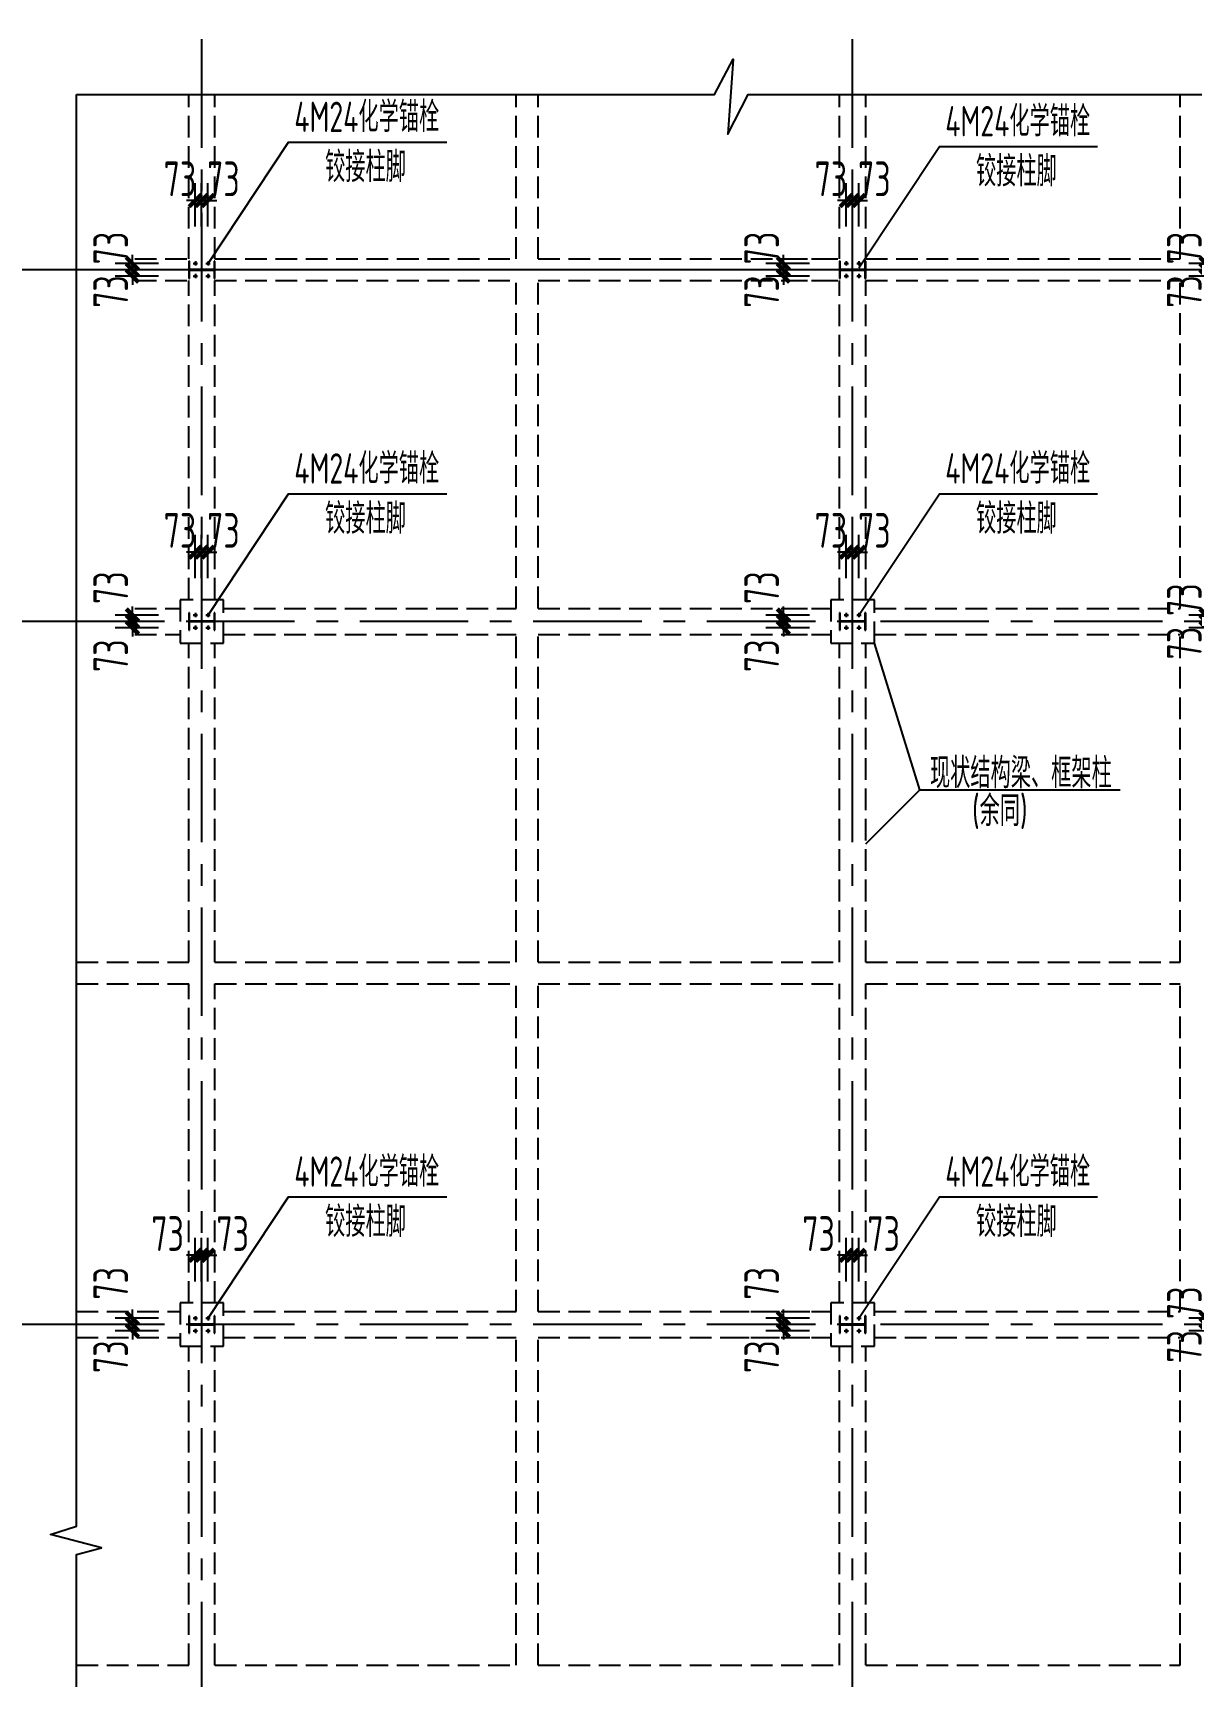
# Model space of a CAD drawing. Extents: x -321761 to 1215725, y 241863 to 438812.
# Drawn here: x 810790 to 824135, y 270970 to 289900 of the extents above; entities that cross this region are included whole.
import ezdxf

# ---------------------------------------------------------------- set-up
doc = ezdxf.new("R2010")
doc.units = 0
doc.header["$LTSCALE"] = 1000
for name, pattern in [('3', [19, 15, -1.5, 1, -1.5]), ('CENTER', [2, 1.25, -0.25, 0.25, -0.25]), ('DASH', [0.35, 0.25, -0.1])]:
    doc.linetypes.add(name, pattern=pattern)
doc.layers.get('0').update_dxf_attribs({"linetype": 'CONTINUOUS'})
doc.layers.get('Defpoints').update_dxf_attribs({"linetype": 'CONTINUOUS'})
for name, color, linetype in [('10', 7, 'CONTINUOUS'), ('AXIS', 253, 'CENTER'), ('DIM', 3, 'CONTINUOUS'), ('S_BEAMDASH', 134, '3'), ('一般文字', 6, 'CONTINUOUS'), ('图层3', 6, 'CENTER')]:
    doc.layers.add(name, color=color, linetype=linetype)
doc.styles.add('TESSDREN', font='tssdeng.shx', dxfattribs={"width": 0.7, "height": 300, "bigfont": 'tssdchn.shx'})
doc.styles.add('TSSD_Dimension', font='Tssdeng.shx', dxfattribs={"width": 0.7, "bigfont": 'hztxt.shx'})
doc.dimstyles.new('TSSD_100_100$0', dxfattribs={"dimtxt": 300, "dimasz": 100, "dimexe": 100, "dimexo": 300, "dimgap": 100, "dimtad": 1, "dimdec": 0, "dimzin": 0, "dimdsep": 46, "dimtxsty": 'TSSD_Dimension', "dimblk": 'ARCHTICK', "dimcen": 0, "dimdle": 100, "dimclrd": 3, "dimclre": 3, "dimclrt": 7, "dimazin": 0, "dimtfac": 1, "dimtdec": 0, "dimtix": 1, "dimtmove": 2, "dimatfit": 3, "dimldrblk": 'ARCHTICK', "dimfxl": 1, "dimtolj": 1, "dimtzin": 0, "dimarcsym": 0})

# ---------------------------------------------------------------- blocks, each defined once
blk = doc.blocks.new('rt34v')
blk.add_hatch(color=4).paths.add_polyline_path([(0, -100), (0, 100), (-8, 100), (-8, 3), (-292, 3), (-292, 100), (-300, 100), (-300, -100), (-292, -100), (-292, -3), (-8, -3), (-8, -100)])
at = {"layer": '图层3', "color": 3}
blk.add_lwpolyline([(0, -100), (0, 100), (-8, 100), (-8, 3), (-292, 3), (-292, 100), (-300, 100), (-300, -100), (-292, -100), (-292, -3), (-8, -3), (-8, -100), (0, -100), (0, 100)], dxfattribs=at)
blk = doc.blocks.new('_ArchTick')
at = {"color": 0, "linetype": 'ByBlock', "const_width": 0.5}
blk.add_lwpolyline([(-0.71, -0.71), (0.71, 0.71)], dxfattribs=at)
blk = doc.blocks.new('*D678')
at = {"layer": 'Defpoints', "color": 0}
for p in [(812735, 287968), (812735, 287268), (812808, 287268)]:
    blk.add_point(p, dxfattribs=at)
at = {"layer": 'DIM', "color": 3, "lineweight": -2}
for p, q in [((812735, 287668), (812735, 288168)), ((812808, 287668), (812808, 288168)), ((812735, 287968), (812635, 287968)), ((812808, 287968), (812735, 287968)), ((812808, 287968), (812908, 287968))]:
    blk.add_line(p, q, dxfattribs=at)
at = {"layer": 'DIM', "color": 3, "lineweight": -2, "xscale": 100, "yscale": 100, "zscale": 100}
blk.add_blockref('_ArchTick', (812735, 287968), dxfattribs=at)
at = {"layer": 'DIM', "color": 3, "lineweight": -2, "xscale": 100, "yscale": 100, "zscale": 100, "rotation": 180}
blk.add_blockref('_ArchTick', (812808, 287968), dxfattribs=at)
at = {"layer": 'DIM', "color": 7, "insert": (812986, 288218), "char_height": 400, "attachment_point": 5, "style": 'TSSD_Dimension'}
blk.add_mtext('\\A1;73', dxfattribs=at)
blk = doc.blocks.new('*D679')
at = {"layer": 'Defpoints', "color": 0}
for p in [(812662, 287968), (812662, 287268), (812735, 287268)]:
    blk.add_point(p, dxfattribs=at)
at = {"layer": 'DIM', "color": 3, "lineweight": -2}
for p, q in [((812662, 287668), (812662, 288168)), ((812735, 287668), (812735, 288168)), ((812662, 287968), (812562, 287968)), ((812735, 287968), (812662, 287968)), ((812735, 287968), (812835, 287968))]:
    blk.add_line(p, q, dxfattribs=at)
at = {"layer": 'DIM', "color": 3, "lineweight": -2, "xscale": 100, "yscale": 100, "zscale": 100}
blk.add_blockref('_ArchTick', (812662, 287968), dxfattribs=at)
at = {"layer": 'DIM', "color": 3, "lineweight": -2, "xscale": 100, "yscale": 100, "zscale": 100, "rotation": 180}
blk.add_blockref('_ArchTick', (812735, 287968), dxfattribs=at)
at = {"layer": 'DIM', "color": 7, "insert": (812485, 288218), "char_height": 400, "attachment_point": 5, "style": 'TSSD_Dimension'}
blk.add_mtext('\\A1;73', dxfattribs=at)
blk = doc.blocks.new('*D680')
at = {"layer": 'Defpoints', "color": 0}
for p in [(811937, 287170), (812637, 287243), (812637, 287170)]:
    blk.add_point(p, dxfattribs=at)
at = {"layer": 'DIM', "color": 3, "lineweight": -2}
for p, q in [((812237, 287243), (811737, 287243)), ((812237, 287170), (811737, 287170)), ((811937, 287243), (811937, 287343)), ((811937, 287243), (811937, 287170)), ((811937, 287170), (811937, 287070))]:
    blk.add_line(p, q, dxfattribs=at)
at = {"layer": 'DIM', "color": 3, "lineweight": -2, "xscale": 100, "yscale": 100, "zscale": 100}
for p, rotation in [((811937, 287243), 270), ((811937, 287170), 90)]:
    blk.add_blockref('_ArchTick', p, dxfattribs=dict(at, rotation=rotation))
at = {"layer": 'DIM', "color": 7, "insert": (811687, 287421), "char_height": 400, "attachment_point": 5, "rotation": 90, "style": 'TSSD_Dimension'}
blk.add_mtext('\\A1;73', dxfattribs=at)
blk = doc.blocks.new('*D681')
at = {"layer": 'Defpoints', "color": 0}
for p in [(812637, 287170), (811937, 287097), (812637, 287097)]:
    blk.add_point(p, dxfattribs=at)
at = {"layer": 'DIM', "color": 3, "lineweight": -2}
for p, q in [((812237, 287170), (811737, 287170)), ((811937, 287170), (811937, 287270)), ((811937, 287170), (811937, 287097)), ((812237, 287097), (811737, 287097)), ((811937, 287097), (811937, 286997))]:
    blk.add_line(p, q, dxfattribs=at)
at = {"layer": 'DIM', "color": 3, "lineweight": -2, "xscale": 100, "yscale": 100, "zscale": 100}
for p, rotation in [((811937, 287170), 270), ((811937, 287097), 90)]:
    blk.add_blockref('_ArchTick', p, dxfattribs=dict(at, rotation=rotation))
at = {"layer": 'DIM', "color": 7, "insert": (811687, 286920), "char_height": 400, "attachment_point": 5, "rotation": 90, "style": 'TSSD_Dimension'}
blk.add_mtext('\\A1;73', dxfattribs=at)
blk = doc.blocks.new('*D684')
at = {"layer": 'Defpoints', "color": 0}
for p in [(824307, 287170), (825007, 287243), (825007, 287170)]:
    blk.add_point(p, dxfattribs=at)
at = {"layer": 'DIM', "color": 3, "lineweight": -2}
for p, q in [((824607, 287243), (824107, 287243)), ((824607, 287170), (824107, 287170)), ((824307, 287243), (824307, 287343)), ((824307, 287243), (824307, 287170)), ((824307, 287170), (824307, 287070))]:
    blk.add_line(p, q, dxfattribs=at)
at = {"layer": 'DIM', "color": 3, "lineweight": -2, "xscale": 100, "yscale": 100, "zscale": 100}
for p, rotation in [((824307, 287243), 270), ((824307, 287170), 90)]:
    blk.add_blockref('_ArchTick', p, dxfattribs=dict(at, rotation=rotation))
at = {"layer": 'DIM', "color": 7, "insert": (824057, 287421), "char_height": 400, "attachment_point": 5, "rotation": 90, "style": 'TSSD_Dimension'}
blk.add_mtext('\\A1;73', dxfattribs=at)
blk = doc.blocks.new('*D685')
at = {"layer": 'Defpoints', "color": 0}
for p in [(825007, 287170), (824307, 287097), (825007, 287097)]:
    blk.add_point(p, dxfattribs=at)
at = {"layer": 'DIM', "color": 3, "lineweight": -2}
for p, q in [((824607, 287170), (824107, 287170)), ((824307, 287170), (824307, 287270)), ((824307, 287170), (824307, 287097)), ((824607, 287097), (824107, 287097)), ((824307, 287097), (824307, 286997))]:
    blk.add_line(p, q, dxfattribs=at)
at = {"layer": 'DIM', "color": 3, "lineweight": -2, "xscale": 100, "yscale": 100, "zscale": 100}
for p, rotation in [((824307, 287170), 270), ((824307, 287097), 90)]:
    blk.add_blockref('_ArchTick', p, dxfattribs=dict(at, rotation=rotation))
at = {"layer": 'DIM', "color": 7, "insert": (824057, 286920), "char_height": 400, "attachment_point": 5, "rotation": 90, "style": 'TSSD_Dimension'}
blk.add_mtext('\\A1;73', dxfattribs=at)
blk = doc.blocks.new('*D693')
at = {"layer": 'Defpoints', "color": 0}
for p in [(812735, 283918), (812735, 283218), (812808, 283218)]:
    blk.add_point(p, dxfattribs=at)
at = {"layer": 'DIM', "color": 3, "lineweight": -2}
for p, q in [((812735, 283618), (812735, 284118)), ((812808, 283618), (812808, 284118)), ((812735, 283918), (812635, 283918)), ((812808, 283918), (812735, 283918)), ((812808, 283918), (812908, 283918))]:
    blk.add_line(p, q, dxfattribs=at)
at = {"layer": 'DIM', "color": 3, "lineweight": -2, "xscale": 100, "yscale": 100, "zscale": 100}
blk.add_blockref('_ArchTick', (812735, 283918), dxfattribs=at)
at = {"layer": 'DIM', "color": 3, "lineweight": -2, "xscale": 100, "yscale": 100, "zscale": 100, "rotation": 180}
blk.add_blockref('_ArchTick', (812808, 283918), dxfattribs=at)
at = {"layer": 'DIM', "color": 7, "insert": (812986, 284168), "char_height": 400, "attachment_point": 5, "style": 'TSSD_Dimension'}
blk.add_mtext('\\A1;73', dxfattribs=at)
blk = doc.blocks.new('*D686')
at = {"layer": 'Defpoints', "color": 0}
for p in [(812662, 283918), (812662, 283218), (812735, 283218)]:
    blk.add_point(p, dxfattribs=at)
at = {"layer": 'DIM', "color": 3, "lineweight": -2}
for p, q in [((812662, 283618), (812662, 284118)), ((812735, 283618), (812735, 284118)), ((812662, 283918), (812562, 283918)), ((812735, 283918), (812662, 283918)), ((812735, 283918), (812835, 283918))]:
    blk.add_line(p, q, dxfattribs=at)
at = {"layer": 'DIM', "color": 3, "lineweight": -2, "xscale": 100, "yscale": 100, "zscale": 100}
blk.add_blockref('_ArchTick', (812662, 283918), dxfattribs=at)
at = {"layer": 'DIM', "color": 3, "lineweight": -2, "xscale": 100, "yscale": 100, "zscale": 100, "rotation": 180}
blk.add_blockref('_ArchTick', (812735, 283918), dxfattribs=at)
at = {"layer": 'DIM', "color": 7, "insert": (812485, 284168), "char_height": 400, "attachment_point": 5, "style": 'TSSD_Dimension'}
blk.add_mtext('\\A1;73', dxfattribs=at)
blk = doc.blocks.new('*D687')
at = {"layer": 'Defpoints', "color": 0}
for p in [(812637, 283193), (811937, 283120), (812637, 283120)]:
    blk.add_point(p, dxfattribs=at)
at = {"layer": 'DIM', "color": 3, "lineweight": -2}
for p, q in [((812237, 283193), (811737, 283193)), ((811937, 283193), (811937, 283293)), ((811937, 283193), (811937, 283120)), ((812237, 283120), (811737, 283120)), ((811937, 283120), (811937, 283020))]:
    blk.add_line(p, q, dxfattribs=at)
at = {"layer": 'DIM', "color": 3, "lineweight": -2, "xscale": 100, "yscale": 100, "zscale": 100}
for p, rotation in [((811937, 283193), 270), ((811937, 283120), 90)]:
    blk.add_blockref('_ArchTick', p, dxfattribs=dict(at, rotation=rotation))
at = {"layer": 'DIM', "color": 7, "insert": (811687, 283509), "char_height": 400, "attachment_point": 5, "rotation": 90, "style": 'TSSD_Dimension'}
blk.add_mtext('\\A1;73', dxfattribs=at)
blk = doc.blocks.new('*D688')
at = {"layer": 'Defpoints', "color": 0}
for p in [(811937, 283047), (812637, 283120), (812637, 283047)]:
    blk.add_point(p, dxfattribs=at)
at = {"layer": 'DIM', "color": 3, "lineweight": -2}
for p, q in [((811937, 283120), (811937, 283220)), ((812237, 283120), (811737, 283120)), ((812237, 283047), (811737, 283047)), ((811937, 283120), (811937, 283047)), ((811937, 283047), (811937, 282947))]:
    blk.add_line(p, q, dxfattribs=at)
at = {"layer": 'DIM', "color": 3, "lineweight": -2, "xscale": 100, "yscale": 100, "zscale": 100}
for p, rotation in [((811937, 283120), 270), ((811937, 283047), 90)]:
    blk.add_blockref('_ArchTick', p, dxfattribs=dict(at, rotation=rotation))
at = {"layer": 'DIM', "color": 7, "insert": (811687, 282725), "char_height": 400, "attachment_point": 5, "rotation": 90, "style": 'TSSD_Dimension'}
blk.add_mtext('\\A1;73', dxfattribs=at)
blk = doc.blocks.new('*D691')
at = {"layer": 'Defpoints', "color": 0}
for p in [(825007, 283193), (824307, 283120), (825007, 283120)]:
    blk.add_point(p, dxfattribs=at)
at = {"layer": 'DIM', "color": 3, "lineweight": -2}
for p, q in [((824607, 283193), (824107, 283193)), ((824307, 283193), (824307, 283293)), ((824307, 283193), (824307, 283120)), ((824607, 283120), (824107, 283120)), ((824307, 283120), (824307, 283020))]:
    blk.add_line(p, q, dxfattribs=at)
at = {"layer": 'DIM', "color": 3, "lineweight": -2, "xscale": 100, "yscale": 100, "zscale": 100}
for p, rotation in [((824307, 283193), 270), ((824307, 283120), 90)]:
    blk.add_blockref('_ArchTick', p, dxfattribs=dict(at, rotation=rotation))
at = {"layer": 'DIM', "color": 7, "insert": (824057, 283371), "char_height": 400, "attachment_point": 5, "rotation": 90, "style": 'TSSD_Dimension'}
blk.add_mtext('\\A1;73', dxfattribs=at)
blk = doc.blocks.new('*D692')
at = {"layer": 'Defpoints', "color": 0}
for p in [(824307, 283047), (825007, 283120), (825007, 283047)]:
    blk.add_point(p, dxfattribs=at)
at = {"layer": 'DIM', "color": 3, "lineweight": -2}
for p, q in [((824307, 283120), (824307, 283220)), ((824607, 283120), (824107, 283120)), ((824607, 283047), (824107, 283047)), ((824307, 283120), (824307, 283047)), ((824307, 283047), (824307, 282947))]:
    blk.add_line(p, q, dxfattribs=at)
at = {"layer": 'DIM', "color": 3, "lineweight": -2, "xscale": 100, "yscale": 100, "zscale": 100}
for p, rotation in [((824307, 283120), 270), ((824307, 283047), 90)]:
    blk.add_blockref('_ArchTick', p, dxfattribs=dict(at, rotation=rotation))
at = {"layer": 'DIM', "color": 7, "insert": (824057, 282870), "char_height": 400, "attachment_point": 5, "rotation": 90, "style": 'TSSD_Dimension'}
blk.add_mtext('\\A1;73', dxfattribs=at)
blk = doc.blocks.new('*D694')
at = {"layer": 'Defpoints', "color": 0}
for p in [(812735, 275818), (812735, 275118), (812808, 275118)]:
    blk.add_point(p, dxfattribs=at)
at = {"layer": 'DIM', "color": 3, "lineweight": -2}
for p, q in [((812735, 275518), (812735, 276018)), ((812808, 275518), (812808, 276018)), ((812735, 275818), (812635, 275818)), ((812808, 275818), (812735, 275818)), ((812808, 275818), (812908, 275818))]:
    blk.add_line(p, q, dxfattribs=at)
at = {"layer": 'DIM', "color": 3, "lineweight": -2, "xscale": 100, "yscale": 100, "zscale": 100}
blk.add_blockref('_ArchTick', (812735, 275818), dxfattribs=at)
at = {"layer": 'DIM', "color": 3, "lineweight": -2, "xscale": 100, "yscale": 100, "zscale": 100, "rotation": 180}
blk.add_blockref('_ArchTick', (812808, 275818), dxfattribs=at)
at = {"layer": 'DIM', "color": 7, "insert": (813093, 276068), "char_height": 400, "attachment_point": 5, "style": 'TSSD_Dimension'}
blk.add_mtext('\\A1;73', dxfattribs=at)
blk = doc.blocks.new('*D695')
at = {"layer": 'Defpoints', "color": 0}
for p in [(812662, 275818), (812662, 275118), (812735, 275118)]:
    blk.add_point(p, dxfattribs=at)
at = {"layer": 'DIM', "color": 3, "lineweight": -2}
for p, q in [((812662, 275518), (812662, 276018)), ((812735, 275518), (812735, 276018)), ((812662, 275818), (812562, 275818)), ((812735, 275818), (812662, 275818)), ((812735, 275818), (812835, 275818))]:
    blk.add_line(p, q, dxfattribs=at)
at = {"layer": 'DIM', "color": 3, "lineweight": -2, "xscale": 100, "yscale": 100, "zscale": 100}
blk.add_blockref('_ArchTick', (812662, 275818), dxfattribs=at)
at = {"layer": 'DIM', "color": 3, "lineweight": -2, "xscale": 100, "yscale": 100, "zscale": 100, "rotation": 180}
blk.add_blockref('_ArchTick', (812735, 275818), dxfattribs=at)
at = {"layer": 'DIM', "color": 7, "insert": (812343, 276068), "char_height": 400, "attachment_point": 5, "style": 'TSSD_Dimension'}
blk.add_mtext('\\A1;73', dxfattribs=at)
blk = doc.blocks.new('*D696')
at = {"layer": 'Defpoints', "color": 0}
for p in [(812637, 275093), (811937, 275020), (812637, 275020)]:
    blk.add_point(p, dxfattribs=at)
at = {"layer": 'DIM', "color": 3, "lineweight": -2}
for p, q in [((812237, 275093), (811737, 275093)), ((811937, 275093), (811937, 275193)), ((811937, 275093), (811937, 275020)), ((812237, 275020), (811737, 275020)), ((811937, 275020), (811937, 274920))]:
    blk.add_line(p, q, dxfattribs=at)
at = {"layer": 'DIM', "color": 3, "lineweight": -2, "xscale": 100, "yscale": 100, "zscale": 100}
for p, rotation in [((811937, 275093), 270), ((811937, 275020), 90)]:
    blk.add_blockref('_ArchTick', p, dxfattribs=dict(at, rotation=rotation))
at = {"layer": 'DIM', "color": 7, "insert": (811687, 275495), "char_height": 400, "attachment_point": 5, "rotation": 90, "style": 'TSSD_Dimension'}
blk.add_mtext('\\A1;73', dxfattribs=at)
blk = doc.blocks.new('*D697')
at = {"layer": 'Defpoints', "color": 0}
for p in [(811937, 274947), (812637, 275020), (812637, 274947)]:
    blk.add_point(p, dxfattribs=at)
at = {"layer": 'DIM', "color": 3, "lineweight": -2}
for p, q in [((811937, 275020), (811937, 275120)), ((812237, 275020), (811737, 275020)), ((812237, 274947), (811737, 274947)), ((811937, 275020), (811937, 274947)), ((811937, 274947), (811937, 274847))]:
    blk.add_line(p, q, dxfattribs=at)
at = {"layer": 'DIM', "color": 3, "lineweight": -2, "xscale": 100, "yscale": 100, "zscale": 100}
for p, rotation in [((811937, 275020), 270), ((811937, 274947), 90)]:
    blk.add_blockref('_ArchTick', p, dxfattribs=dict(at, rotation=rotation))
at = {"layer": 'DIM', "color": 7, "insert": (811687, 274650), "char_height": 400, "attachment_point": 5, "rotation": 90, "style": 'TSSD_Dimension'}
blk.add_mtext('\\A1;73', dxfattribs=at)
blk = doc.blocks.new('*D700')
at = {"layer": 'Defpoints', "color": 0}
for p in [(825007, 275093), (824307, 275020), (825007, 275020)]:
    blk.add_point(p, dxfattribs=at)
at = {"layer": 'DIM', "color": 3, "lineweight": -2}
for p, q in [((824607, 275093), (824107, 275093)), ((824307, 275093), (824307, 275193)), ((824307, 275093), (824307, 275020)), ((824607, 275020), (824107, 275020)), ((824307, 275020), (824307, 274920))]:
    blk.add_line(p, q, dxfattribs=at)
at = {"layer": 'DIM', "color": 3, "lineweight": -2, "xscale": 100, "yscale": 100, "zscale": 100}
for p, rotation in [((824307, 275093), 270), ((824307, 275020), 90)]:
    blk.add_blockref('_ArchTick', p, dxfattribs=dict(at, rotation=rotation))
at = {"layer": 'DIM', "color": 7, "insert": (824057, 275271), "char_height": 400, "attachment_point": 5, "rotation": 90, "style": 'TSSD_Dimension'}
blk.add_mtext('\\A1;73', dxfattribs=at)
blk = doc.blocks.new('*D701')
at = {"layer": 'Defpoints', "color": 0}
for p in [(824307, 274947), (825007, 275020), (825007, 274947)]:
    blk.add_point(p, dxfattribs=at)
at = {"layer": 'DIM', "color": 3, "lineweight": -2}
for p, q in [((824307, 275020), (824307, 275120)), ((824607, 275020), (824107, 275020)), ((824607, 274947), (824107, 274947)), ((824307, 275020), (824307, 274947)), ((824307, 274947), (824307, 274847))]:
    blk.add_line(p, q, dxfattribs=at)
at = {"layer": 'DIM', "color": 3, "lineweight": -2, "xscale": 100, "yscale": 100, "zscale": 100}
for p, rotation in [((824307, 275020), 270), ((824307, 274947), 90)]:
    blk.add_blockref('_ArchTick', p, dxfattribs=dict(at, rotation=rotation))
at = {"layer": 'DIM', "color": 7, "insert": (824057, 274770), "char_height": 400, "attachment_point": 5, "rotation": 90, "style": 'TSSD_Dimension'}
blk.add_mtext('\\A1;73', dxfattribs=at)
blk = doc.blocks.new('*D853')
at = {"layer": 'Defpoints', "color": 0}
for p in [(820235, 287968), (820235, 287268), (820308, 287268)]:
    blk.add_point(p, dxfattribs=at)
at = {"layer": 'DIM', "color": 3, "lineweight": -2}
for p, q in [((820235, 287668), (820235, 288168)), ((820308, 287668), (820308, 288168)), ((820235, 287968), (820135, 287968)), ((820308, 287968), (820235, 287968)), ((820308, 287968), (820408, 287968))]:
    blk.add_line(p, q, dxfattribs=at)
at = {"layer": 'DIM', "color": 3, "lineweight": -2, "xscale": 100, "yscale": 100, "zscale": 100}
blk.add_blockref('_ArchTick', (820235, 287968), dxfattribs=at)
at = {"layer": 'DIM', "color": 3, "lineweight": -2, "xscale": 100, "yscale": 100, "zscale": 100, "rotation": 180}
blk.add_blockref('_ArchTick', (820308, 287968), dxfattribs=at)
at = {"layer": 'DIM', "color": 7, "insert": (820486, 288218), "char_height": 400, "attachment_point": 5, "style": 'TSSD_Dimension'}
blk.add_mtext('\\A1;73', dxfattribs=at)
blk = doc.blocks.new('*D854')
at = {"layer": 'Defpoints', "color": 0}
for p in [(820162, 287968), (820162, 287268), (820235, 287268)]:
    blk.add_point(p, dxfattribs=at)
at = {"layer": 'DIM', "color": 3, "lineweight": -2}
for p, q in [((820162, 287668), (820162, 288168)), ((820235, 287668), (820235, 288168)), ((820162, 287968), (820062, 287968)), ((820235, 287968), (820162, 287968)), ((820235, 287968), (820335, 287968))]:
    blk.add_line(p, q, dxfattribs=at)
at = {"layer": 'DIM', "color": 3, "lineweight": -2, "xscale": 100, "yscale": 100, "zscale": 100}
blk.add_blockref('_ArchTick', (820162, 287968), dxfattribs=at)
at = {"layer": 'DIM', "color": 3, "lineweight": -2, "xscale": 100, "yscale": 100, "zscale": 100, "rotation": 180}
blk.add_blockref('_ArchTick', (820235, 287968), dxfattribs=at)
at = {"layer": 'DIM', "color": 7, "insert": (819985, 288218), "char_height": 400, "attachment_point": 5, "style": 'TSSD_Dimension'}
blk.add_mtext('\\A1;73', dxfattribs=at)
blk = doc.blocks.new('*D855')
at = {"layer": 'Defpoints', "color": 0}
for p in [(819437, 287170), (820137, 287243), (820137, 287170)]:
    blk.add_point(p, dxfattribs=at)
at = {"layer": 'DIM', "color": 3, "lineweight": -2}
for p, q in [((819737, 287243), (819237, 287243)), ((819737, 287170), (819237, 287170)), ((819437, 287243), (819437, 287343)), ((819437, 287243), (819437, 287170)), ((819437, 287170), (819437, 287070))]:
    blk.add_line(p, q, dxfattribs=at)
at = {"layer": 'DIM', "color": 3, "lineweight": -2, "xscale": 100, "yscale": 100, "zscale": 100}
for p, rotation in [((819437, 287243), 270), ((819437, 287170), 90)]:
    blk.add_blockref('_ArchTick', p, dxfattribs=dict(at, rotation=rotation))
at = {"layer": 'DIM', "color": 7, "insert": (819187, 287421), "char_height": 400, "attachment_point": 5, "rotation": 90, "style": 'TSSD_Dimension'}
blk.add_mtext('\\A1;73', dxfattribs=at)
blk = doc.blocks.new('*D856')
at = {"layer": 'Defpoints', "color": 0}
for p in [(820137, 287170), (819437, 287097), (820137, 287097)]:
    blk.add_point(p, dxfattribs=at)
at = {"layer": 'DIM', "color": 3, "lineweight": -2}
for p, q in [((819737, 287170), (819237, 287170)), ((819437, 287170), (819437, 287270)), ((819437, 287170), (819437, 287097)), ((819737, 287097), (819237, 287097)), ((819437, 287097), (819437, 286997))]:
    blk.add_line(p, q, dxfattribs=at)
at = {"layer": 'DIM', "color": 3, "lineweight": -2, "xscale": 100, "yscale": 100, "zscale": 100}
for p, rotation in [((819437, 287170), 270), ((819437, 287097), 90)]:
    blk.add_blockref('_ArchTick', p, dxfattribs=dict(at, rotation=rotation))
at = {"layer": 'DIM', "color": 7, "insert": (819187, 286920), "char_height": 400, "attachment_point": 5, "rotation": 90, "style": 'TSSD_Dimension'}
blk.add_mtext('\\A1;73', dxfattribs=at)
blk = doc.blocks.new('*D841')
at = {"layer": 'Defpoints', "color": 0}
for p in [(820235, 283918), (820235, 283218), (820308, 283218)]:
    blk.add_point(p, dxfattribs=at)
at = {"layer": 'DIM', "color": 3, "lineweight": -2}
for p, q in [((820235, 283618), (820235, 284118)), ((820308, 283618), (820308, 284118)), ((820235, 283918), (820135, 283918)), ((820308, 283918), (820235, 283918)), ((820308, 283918), (820408, 283918))]:
    blk.add_line(p, q, dxfattribs=at)
at = {"layer": 'DIM', "color": 3, "lineweight": -2, "xscale": 100, "yscale": 100, "zscale": 100}
blk.add_blockref('_ArchTick', (820235, 283918), dxfattribs=at)
at = {"layer": 'DIM', "color": 3, "lineweight": -2, "xscale": 100, "yscale": 100, "zscale": 100, "rotation": 180}
blk.add_blockref('_ArchTick', (820308, 283918), dxfattribs=at)
at = {"layer": 'DIM', "color": 7, "insert": (820486, 284168), "char_height": 400, "attachment_point": 5, "style": 'TSSD_Dimension'}
blk.add_mtext('\\A1;73', dxfattribs=at)
blk = doc.blocks.new('*D842')
at = {"layer": 'Defpoints', "color": 0}
for p in [(820162, 283918), (820162, 283218), (820235, 283218)]:
    blk.add_point(p, dxfattribs=at)
at = {"layer": 'DIM', "color": 3, "lineweight": -2}
for p, q in [((820162, 283618), (820162, 284118)), ((820235, 283618), (820235, 284118)), ((820162, 283918), (820062, 283918)), ((820235, 283918), (820162, 283918)), ((820235, 283918), (820335, 283918))]:
    blk.add_line(p, q, dxfattribs=at)
at = {"layer": 'DIM', "color": 3, "lineweight": -2, "xscale": 100, "yscale": 100, "zscale": 100}
blk.add_blockref('_ArchTick', (820162, 283918), dxfattribs=at)
at = {"layer": 'DIM', "color": 3, "lineweight": -2, "xscale": 100, "yscale": 100, "zscale": 100, "rotation": 180}
blk.add_blockref('_ArchTick', (820235, 283918), dxfattribs=at)
at = {"layer": 'DIM', "color": 7, "insert": (819985, 284168), "char_height": 400, "attachment_point": 5, "style": 'TSSD_Dimension'}
blk.add_mtext('\\A1;73', dxfattribs=at)
blk = doc.blocks.new('*D843')
at = {"layer": 'Defpoints', "color": 0}
for p in [(820137, 283193), (819437, 283120), (820137, 283120)]:
    blk.add_point(p, dxfattribs=at)
at = {"layer": 'DIM', "color": 3, "lineweight": -2}
for p, q in [((819737, 283193), (819237, 283193)), ((819437, 283193), (819437, 283293)), ((819437, 283193), (819437, 283120)), ((819737, 283120), (819237, 283120)), ((819437, 283120), (819437, 283020))]:
    blk.add_line(p, q, dxfattribs=at)
at = {"layer": 'DIM', "color": 3, "lineweight": -2, "xscale": 100, "yscale": 100, "zscale": 100}
for p, rotation in [((819437, 283193), 270), ((819437, 283120), 90)]:
    blk.add_blockref('_ArchTick', p, dxfattribs=dict(at, rotation=rotation))
at = {"layer": 'DIM', "color": 7, "insert": (819187, 283509), "char_height": 400, "attachment_point": 5, "rotation": 90, "style": 'TSSD_Dimension'}
blk.add_mtext('\\A1;73', dxfattribs=at)
blk = doc.blocks.new('*D844')
at = {"layer": 'Defpoints', "color": 0}
for p in [(819437, 283047), (820137, 283120), (820137, 283047)]:
    blk.add_point(p, dxfattribs=at)
at = {"layer": 'DIM', "color": 3, "lineweight": -2}
for p, q in [((819437, 283120), (819437, 283220)), ((819737, 283120), (819237, 283120)), ((819737, 283047), (819237, 283047)), ((819437, 283120), (819437, 283047)), ((819437, 283047), (819437, 282947))]:
    blk.add_line(p, q, dxfattribs=at)
at = {"layer": 'DIM', "color": 3, "lineweight": -2, "xscale": 100, "yscale": 100, "zscale": 100}
for p, rotation in [((819437, 283120), 270), ((819437, 283047), 90)]:
    blk.add_blockref('_ArchTick', p, dxfattribs=dict(at, rotation=rotation))
at = {"layer": 'DIM', "color": 7, "insert": (819187, 282725), "char_height": 400, "attachment_point": 5, "rotation": 90, "style": 'TSSD_Dimension'}
blk.add_mtext('\\A1;73', dxfattribs=at)
blk = doc.blocks.new('*D845')
at = {"layer": 'Defpoints', "color": 0}
for p in [(820235, 275818), (820235, 275118), (820308, 275118)]:
    blk.add_point(p, dxfattribs=at)
at = {"layer": 'DIM', "color": 3, "lineweight": -2}
for p, q in [((820235, 275518), (820235, 276018)), ((820308, 275518), (820308, 276018)), ((820235, 275818), (820135, 275818)), ((820308, 275818), (820235, 275818)), ((820308, 275818), (820408, 275818))]:
    blk.add_line(p, q, dxfattribs=at)
at = {"layer": 'DIM', "color": 3, "lineweight": -2, "xscale": 100, "yscale": 100, "zscale": 100}
blk.add_blockref('_ArchTick', (820235, 275818), dxfattribs=at)
at = {"layer": 'DIM', "color": 3, "lineweight": -2, "xscale": 100, "yscale": 100, "zscale": 100, "rotation": 180}
blk.add_blockref('_ArchTick', (820308, 275818), dxfattribs=at)
at = {"layer": 'DIM', "color": 7, "insert": (820593, 276068), "char_height": 400, "attachment_point": 5, "style": 'TSSD_Dimension'}
blk.add_mtext('\\A1;73', dxfattribs=at)
blk = doc.blocks.new('*D846')
at = {"layer": 'Defpoints', "color": 0}
for p in [(820162, 275818), (820162, 275118), (820235, 275118)]:
    blk.add_point(p, dxfattribs=at)
at = {"layer": 'DIM', "color": 3, "lineweight": -2}
for p, q in [((820162, 275518), (820162, 276018)), ((820235, 275518), (820235, 276018)), ((820162, 275818), (820062, 275818)), ((820235, 275818), (820162, 275818)), ((820235, 275818), (820335, 275818))]:
    blk.add_line(p, q, dxfattribs=at)
at = {"layer": 'DIM', "color": 3, "lineweight": -2, "xscale": 100, "yscale": 100, "zscale": 100}
blk.add_blockref('_ArchTick', (820162, 275818), dxfattribs=at)
at = {"layer": 'DIM', "color": 3, "lineweight": -2, "xscale": 100, "yscale": 100, "zscale": 100, "rotation": 180}
blk.add_blockref('_ArchTick', (820235, 275818), dxfattribs=at)
at = {"layer": 'DIM', "color": 7, "insert": (819843, 276068), "char_height": 400, "attachment_point": 5, "style": 'TSSD_Dimension'}
blk.add_mtext('\\A1;73', dxfattribs=at)
blk = doc.blocks.new('*D847')
at = {"layer": 'Defpoints', "color": 0}
for p in [(820137, 275093), (819437, 275020), (820137, 275020)]:
    blk.add_point(p, dxfattribs=at)
at = {"layer": 'DIM', "color": 3, "lineweight": -2}
for p, q in [((819737, 275093), (819237, 275093)), ((819437, 275093), (819437, 275193)), ((819437, 275093), (819437, 275020)), ((819737, 275020), (819237, 275020)), ((819437, 275020), (819437, 274920))]:
    blk.add_line(p, q, dxfattribs=at)
at = {"layer": 'DIM', "color": 3, "lineweight": -2, "xscale": 100, "yscale": 100, "zscale": 100}
for p, rotation in [((819437, 275093), 270), ((819437, 275020), 90)]:
    blk.add_blockref('_ArchTick', p, dxfattribs=dict(at, rotation=rotation))
at = {"layer": 'DIM', "color": 7, "insert": (819187, 275495), "char_height": 400, "attachment_point": 5, "rotation": 90, "style": 'TSSD_Dimension'}
blk.add_mtext('\\A1;73', dxfattribs=at)
blk = doc.blocks.new('*D848')
at = {"layer": 'Defpoints', "color": 0}
for p in [(819437, 274947), (820137, 275020), (820137, 274947)]:
    blk.add_point(p, dxfattribs=at)
at = {"layer": 'DIM', "color": 3, "lineweight": -2}
for p, q in [((819437, 275020), (819437, 275120)), ((819737, 275020), (819237, 275020)), ((819737, 274947), (819237, 274947)), ((819437, 275020), (819437, 274947)), ((819437, 274947), (819437, 274847))]:
    blk.add_line(p, q, dxfattribs=at)
at = {"layer": 'DIM', "color": 3, "lineweight": -2, "xscale": 100, "yscale": 100, "zscale": 100}
for p, rotation in [((819437, 275020), 270), ((819437, 274947), 90)]:
    blk.add_blockref('_ArchTick', p, dxfattribs=dict(at, rotation=rotation))
at = {"layer": 'DIM', "color": 7, "insert": (819187, 274650), "char_height": 400, "attachment_point": 5, "rotation": 90, "style": 'TSSD_Dimension'}
blk.add_mtext('\\A1;73', dxfattribs=at)

msp = doc.modelspace()

# ---------------------------------------------------------------- hatches: boundary and pattern name
at = {"layer": '图层3'}
h = msp.add_hatch(color=3, dxfattribs=at)
edge = h.paths.add_edge_path()
edge.add_arc((812662.5, 287243.4), 12, 0, 360)
h = msp.add_hatch(color=3, dxfattribs=at)
edge = h.paths.add_edge_path()
edge.add_arc((812808.5, 287243.4), 12, 0, 360)
h = msp.add_hatch(color=3, dxfattribs=at)
edge = h.paths.add_edge_path()
edge.add_arc((820162.5, 287243.4), 12, 0, 360)
h = msp.add_hatch(color=3, dxfattribs=at)
edge = h.paths.add_edge_path()
edge.add_arc((820308.5, 287243.4), 12, 0, 360)
h = msp.add_hatch(color=3, dxfattribs=at)
edge = h.paths.add_edge_path()
edge.add_arc((812662.5, 287097.4), 12, 0, 360)
h = msp.add_hatch(color=3, dxfattribs=at)
edge = h.paths.add_edge_path()
edge.add_arc((812808.5, 287097.4), 12, 0, 360)
h = msp.add_hatch(color=3, dxfattribs=at)
edge = h.paths.add_edge_path()
edge.add_arc((820162.5, 287097.4), 12, 0, 360)
h = msp.add_hatch(color=3, dxfattribs=at)
edge = h.paths.add_edge_path()
edge.add_arc((820308.5, 287097.4), 12, 0, 360)
h = msp.add_hatch(color=3, dxfattribs=at)
edge = h.paths.add_edge_path()
edge.add_arc((812662.5, 283193.4), 12, 0, 360)
h = msp.add_hatch(color=3, dxfattribs=at)
edge = h.paths.add_edge_path()
edge.add_arc((812808.5, 283193.4), 12, 0, 360)
h = msp.add_hatch(color=3, dxfattribs=at)
edge = h.paths.add_edge_path()
edge.add_arc((820162.5, 283193.4), 12, 0, 360)
h = msp.add_hatch(color=3, dxfattribs=at)
edge = h.paths.add_edge_path()
edge.add_arc((820308.5, 283193.4), 12, 0, 360)
h = msp.add_hatch(color=3, dxfattribs=at)
edge = h.paths.add_edge_path()
edge.add_arc((812662.5, 283047.4), 12, 0, 360)
h = msp.add_hatch(color=3, dxfattribs=at)
edge = h.paths.add_edge_path()
edge.add_arc((812808.5, 283047.4), 12, 0, 360)
h = msp.add_hatch(color=3, dxfattribs=at)
edge = h.paths.add_edge_path()
edge.add_arc((820162.5, 283047.4), 12, 0, 360)
h = msp.add_hatch(color=3, dxfattribs=at)
edge = h.paths.add_edge_path()
edge.add_arc((820308.5, 283047.4), 12, 0, 360)
h = msp.add_hatch(color=3, dxfattribs=at)
edge = h.paths.add_edge_path()
edge.add_arc((812662.5, 275093.4), 12, 0, 360)
h = msp.add_hatch(color=3, dxfattribs=at)
edge = h.paths.add_edge_path()
edge.add_arc((812808.5, 275093.4), 12, 0, 360)
h = msp.add_hatch(color=3, dxfattribs=at)
edge = h.paths.add_edge_path()
edge.add_arc((820162.5, 275093.4), 12, 0, 360)
h = msp.add_hatch(color=3, dxfattribs=at)
edge = h.paths.add_edge_path()
edge.add_arc((820308.5, 275093.4), 12, 0, 360)
h = msp.add_hatch(color=3, dxfattribs=at)
edge = h.paths.add_edge_path()
edge.add_arc((812662.5, 274947.4), 12, 0, 360)
h = msp.add_hatch(color=3, dxfattribs=at)
edge = h.paths.add_edge_path()
edge.add_arc((812808.5, 274947.4), 12, 0, 360)
h = msp.add_hatch(color=3, dxfattribs=at)
edge = h.paths.add_edge_path()
edge.add_arc((820162.5, 274947.4), 12, 0, 360)
h = msp.add_hatch(color=3, dxfattribs=at)
edge = h.paths.add_edge_path()
edge.add_arc((820308.5, 274947.4), 12, 0, 360)

# ---------------------------------------------------------------- linework, layer by layer
at = {"layer": '10'}
for points in [[(811292.2, 289188.4), (818642.2, 289188.4), (818857.3, 289596.7), (818799.2, 288732), (819031.8, 289188.4), (825757.4, 289188.4)], [(811292.2, 259295.5), (811292.2, 272370), (811582.8, 272448.5), (810994, 272600.1), (811292.2, 272698.1), (811292.2, 289188.4)]]:
    msp.add_lwpolyline(points, dxfattribs=at)
at = {"layer": 'AXIS'}
for p, q in [((812735.5, 256575.4), (812735.5, 292329.2)), ((820235.5, 256575.4), (820235.5, 292329.2)), ((827806.2, 283120.4), (810384.3, 283120.4)), ((827806.2, 275020.4), (810384.3, 275020.4))]:
    msp.add_line(p, q, dxfattribs=at)
at = {"layer": 'AXIS', "linetype": 'ByBlock'}
msp.add_line((827806.2, 287170.4), (810384.3, 287170.4), dxfattribs=at)
at = {"layer": 'DIM'}
for p, q in [((821009.1, 281181.3), (820485.5, 282870.4)), ((820385.5, 280556.5), (821009.1, 281181.3)), ((821009.1, 281181.3), (823316.9, 281181.3))]:
    msp.add_line(p, q, dxfattribs=at)
at = {"layer": 'S_BEAMDASH', "color": 6, "linetype": 'DASH'}
for p, q in [((812585.5, 287295.4), (812585.5, 289188.4)), ((812885.5, 287295.4), (812885.5, 289188.4)), ((816360.5, 287295.4), (816360.5, 289188.4)), ((816610.5, 287295.4), (816610.5, 289188.4)), ((820085.5, 287295.4), (820085.5, 289188.4)), ((820385.5, 287295.4), (820385.5, 289188.4)), ((824010.5, 287295.4), (824010.5, 289188.4)), ((811964, 287295.4), (812585.5, 287295.4)), ((812885.5, 287295.4), (816360.5, 287295.4)), ((816610.5, 287295.4), (820085.5, 287295.4)), ((819464, 287295.4), (820085.5, 287295.4)), ((820385.5, 287295.4), (824010.5, 287295.4)), ((811964, 287045.4), (812585.5, 287045.4)), ((812585.5, 283370.4), (812585.5, 287045.4)), ((812885.5, 283370.4), (812885.5, 287045.4)), ((812885.5, 287045.4), (816360.5, 287045.4)), ((816360.5, 283270.4), (816360.5, 287045.4)), ((816610.5, 287045.4), (820085.5, 287045.4)), ((816610.5, 283270.4), (816610.5, 287045.4)), ((819464, 287045.4), (820085.5, 287045.4)), ((820085.5, 283370.4), (820085.5, 287045.4)), ((820385.5, 283370.4), (820385.5, 287045.4)), ((820385.5, 287045.4), (824010.5, 287045.4)), ((824010.5, 283270.4), (824010.5, 287045.4)), ((811964, 283270.4), (812485.5, 283270.4)), ((812985.5, 283270.4), (816360.5, 283270.4)), ((816610.5, 283270.4), (819985.5, 283270.4)), ((819464, 283270.4), (819985.5, 283270.4)), ((820485.5, 283270.4), (824010.5, 283270.4)), ((811964, 282970.4), (812485.5, 282970.4)), ((812585.5, 279195.4), (812585.5, 282870.4)), ((812885.5, 279195.4), (812885.5, 282870.4)), ((812985.5, 282970.4), (816360.5, 282970.4)), ((816360.5, 279195.4), (816360.5, 282970.4)), ((816610.5, 282970.4), (819985.5, 282970.4)), ((816610.5, 279195.4), (816610.5, 282970.4)), ((819464, 282970.4), (819985.5, 282970.4)), ((820085.5, 279195.4), (820085.5, 282870.4)), ((820385.5, 279195.4), (820385.5, 282870.4)), ((820485.5, 282970.4), (824010.5, 282970.4)), ((824010.5, 279195.4), (824010.5, 282970.4)), ((811292.2, 279195.4), (812585.5, 279195.4)), ((812885.5, 279195.4), (816360.5, 279195.4)), ((816610.5, 279195.4), (820085.5, 279195.4)), ((820385.5, 279195.4), (824010.5, 279195.4)), ((811292.2, 278945.4), (812585.5, 278945.4)), ((812585.5, 275270.4), (812585.5, 278945.4)), ((812885.5, 275270.4), (812885.5, 278945.4)), ((812885.5, 278945.4), (816360.5, 278945.4)), ((816360.5, 275170.4), (816360.5, 278945.4)), ((816610.5, 278945.4), (820085.5, 278945.4)), ((816610.5, 275170.4), (816610.5, 278945.4)), ((820085.5, 275270.4), (820085.5, 278945.4)), ((820385.5, 275270.4), (820385.5, 278945.4)), ((820385.5, 278945.4), (824010.5, 278945.4)), ((824010.5, 275170.4), (824010.5, 278945.4)), ((811292.2, 275170.4), (812485.5, 275170.4)), ((812985.5, 275170.4), (816360.5, 275170.4)), ((816610.5, 275170.4), (819985.5, 275170.4)), ((818792.2, 275170.4), (819985.5, 275170.4)), ((820485.5, 275170.4), (824010.5, 275170.4)), ((811292.2, 274870.4), (812485.5, 274870.4)), ((812985.5, 274870.4), (816360.5, 274870.4)), ((816360.5, 271095.4), (816360.5, 274870.4)), ((816610.5, 274870.4), (819985.5, 274870.4)), ((816610.5, 271095.4), (816610.5, 274870.4)), ((818792.2, 274870.4), (819985.5, 274870.4)), ((820485.5, 274870.4), (824010.5, 274870.4)), ((824010.5, 271095.4), (824010.5, 274870.4)), ((812585.5, 271095.4), (812585.5, 274770.4)), ((812885.5, 271095.4), (812885.5, 274770.4)), ((820085.5, 271095.4), (820085.5, 274770.4)), ((820385.5, 271095.4), (820385.5, 274770.4)), ((811292.2, 271095.4), (812585.5, 271095.4)), ((812885.5, 271095.4), (816360.5, 271095.4)), ((816610.5, 271095.4), (820085.5, 271095.4)), ((820385.5, 271095.4), (824010.5, 271095.4))]:
    msp.add_line(p, q, dxfattribs=at)
for points in [[(812985.5, 282870.4), (812985.5, 283370.4), (812485.5, 283370.4), (812485.5, 282870.4)], [(820485.5, 282870.4), (820485.5, 283370.4), (819985.5, 283370.4), (819985.5, 282870.4)], [(820485.5, 282870.4), (820485.5, 283370.4), (819985.5, 283370.4), (819985.5, 282870.4)], [(812985.5, 274770.4), (812985.5, 275270.4), (812485.5, 275270.4), (812485.5, 274770.4)], [(820485.5, 274770.4), (820485.5, 275270.4), (819985.5, 275270.4), (819985.5, 274770.4)], [(820485.5, 274770.4), (820485.5, 275270.4), (819985.5, 275270.4), (819985.5, 274770.4)]]:
    msp.add_lwpolyline(points, close=True, dxfattribs=at)
at = {"layer": '一般文字', "color": 5}
for points in [[(812808.5, 287243.4), (813735.5, 288640.9), (815558.2, 288640.9)], [(820308.5, 287193.4), (821235.5, 288590.9), (823058.2, 288590.9)], [(812808.5, 283193.4), (813735.5, 284590.9), (815558.2, 284590.9)], [(820308.5, 283193.4), (821235.5, 284590.9), (823058.2, 284590.9)], [(812808.5, 275093.4), (813735.5, 276490.9), (815558.2, 276490.9)], [(820308.5, 275093.4), (821235.5, 276490.9), (823058.2, 276490.9)]]:
    msp.add_lwpolyline(points, dxfattribs=at)
at = {"layer": '图层3', "color": 3}
for p, q in [((812637.5, 287243.4), (812687.5, 287243.4)), ((812662.5, 287268.4), (812662.5, 287218.4)), ((812783.5, 287243.4), (812833.5, 287243.4)), ((812808.5, 287268.4), (812808.5, 287218.4)), ((820137.5, 287243.4), (820187.5, 287243.4)), ((820162.5, 287268.4), (820162.5, 287218.4)), ((820283.5, 287243.4), (820333.5, 287243.4)), ((820308.5, 287268.4), (820308.5, 287218.4)), ((812637.5, 287097.4), (812687.5, 287097.4)), ((812662.5, 287122.4), (812662.5, 287072.4)), ((812783.5, 287097.4), (812833.5, 287097.4)), ((812808.5, 287122.4), (812808.5, 287072.4)), ((820137.5, 287097.4), (820187.5, 287097.4)), ((820162.5, 287122.4), (820162.5, 287072.4)), ((820283.5, 287097.4), (820333.5, 287097.4)), ((820308.5, 287122.4), (820308.5, 287072.4)), ((812637.5, 283193.4), (812687.5, 283193.4)), ((812662.5, 283218.4), (812662.5, 283168.4)), ((812783.5, 283193.4), (812833.5, 283193.4)), ((812808.5, 283218.4), (812808.5, 283168.4)), ((820137.5, 283193.4), (820187.5, 283193.4)), ((820162.5, 283218.4), (820162.5, 283168.4)), ((820283.5, 283193.4), (820333.5, 283193.4)), ((820308.5, 283218.4), (820308.5, 283168.4)), ((812637.5, 283047.4), (812687.5, 283047.4)), ((812662.5, 283072.4), (812662.5, 283022.4)), ((812783.5, 283047.4), (812833.5, 283047.4)), ((812808.5, 283072.4), (812808.5, 283022.4)), ((820137.5, 283047.4), (820187.5, 283047.4)), ((820162.5, 283072.4), (820162.5, 283022.4)), ((820283.5, 283047.4), (820333.5, 283047.4)), ((820308.5, 283072.4), (820308.5, 283022.4)), ((812637.5, 275093.4), (812687.5, 275093.4)), ((812662.5, 275118.4), (812662.5, 275068.4)), ((812783.5, 275093.4), (812833.5, 275093.4)), ((812808.5, 275118.4), (812808.5, 275068.4)), ((820137.5, 275093.4), (820187.5, 275093.4)), ((820162.5, 275118.4), (820162.5, 275068.4)), ((820283.5, 275093.4), (820333.5, 275093.4)), ((820308.5, 275118.4), (820308.5, 275068.4)), ((812637.5, 274947.4), (812687.5, 274947.4)), ((812662.5, 274972.4), (812662.5, 274922.4)), ((812783.5, 274947.4), (812833.5, 274947.4)), ((812808.5, 274972.4), (812808.5, 274922.4)), ((820137.5, 274947.4), (820187.5, 274947.4)), ((820162.5, 274972.4), (820162.5, 274922.4)), ((820283.5, 274947.4), (820333.5, 274947.4)), ((820308.5, 274972.4), (820308.5, 274922.4))]:
    msp.add_line(p, q, dxfattribs=at)
for centre in [(812662.5, 287243.4), (812808.5, 287243.4), (820162.5, 287243.4), (820308.5, 287243.4), (812662.5, 287097.4), (812808.5, 287097.4), (820162.5, 287097.4), (820308.5, 287097.4), (812662.5, 283193.4), (812808.5, 283193.4), (820162.5, 283193.4), (820308.5, 283193.4), (812662.5, 283047.4), (812808.5, 283047.4), (820162.5, 283047.4), (820308.5, 283047.4), (812662.5, 275093.4), (812808.5, 275093.4), (820162.5, 275093.4), (820308.5, 275093.4), (812662.5, 274947.4), (812808.5, 274947.4), (820162.5, 274947.4), (820308.5, 274947.4)]:
    msp.add_circle(centre, 12, dxfattribs=at)

# ---------------------------------------------------------------- block references
at = {"color": 0}
for p in [(812885.5, 287170.4), (820385.5, 287170.4), (812885.5, 283120.4), (820385.5, 283120.4), (812885.5, 275020.4), (820385.5, 275020.4)]:
    msp.add_blockref('rt34v', p, dxfattribs=at)

# ---------------------------------------------------------------- texts
at = {"layer": '一般文字', "color": 5, "style": 'TESSDREN', "width": 0.7}
for s, p in [('4M24化学锚栓', (813802.5, 288757.2)), ('4M24化学锚栓', (821302.5, 288707.2)), ('铰接柱脚', (814157.1, 288180.2)), ('铰接柱脚', (821657.1, 288130.2)), ('4M24化学锚栓', (813802.5, 284707.2)), ('4M24化学锚栓', (821302.5, 284707.2)), ('铰接柱脚', (814157.1, 284130.2)), ('铰接柱脚', (821657.1, 284130.2)), ('现状结构梁、框架柱', (821126.3, 281198.5)), ('(余同)', (821611.1, 280762.7)), ('4M24化学锚栓', (813802.5, 276607.2)), ('4M24化学锚栓', (821302.5, 276607.2)), ('铰接柱脚', (814157.1, 276030.2)), ('铰接柱脚', (821657.1, 276030.2))]:
    msp.add_text(s, height=350, dxfattribs=at).set_placement(p)

# ---------------------------------------------------------------- dimensions: what is measured, and where the dimension line sits
at = {"layer": 'DIM'}
for base, p1, p2, angle, picture, middle in [((812662.5, 287968.4), (812735.5, 287268.4), (812662.5, 287268.4), 180, '*D679', (812485.2, 288218.4)), ((812735.5, 287968.4), (812808.5, 287268.4), (812735.5, 287268.4), 180, '*D678', (812985.8, 288218.4)), ((820162.5, 287968.4), (820235.5, 287268.4), (820162.5, 287268.4), 180, '*D854', (819985.2, 288218.4)), ((820235.5, 287968.4), (820308.5, 287268.4), (820235.5, 287268.4), 180, '*D853', (820485.8, 288218.4)), ((811937.5, 287170.4), (812637.5, 287243.4), (812637.5, 287170.4), 270, '*D680', (811687.5, 287420.7)), ((819437.5, 287170.4), (820137.5, 287243.4), (820137.5, 287170.4), 270, '*D855', (819187.5, 287420.7)), ((824307.5, 287170.4), (825007.5, 287243.4), (825007.5, 287170.4), 270, '*D684', (824057.5, 287420.7)), ((811937.5, 287097.4), (812637.5, 287170.4), (812637.5, 287097.4), 270, '*D681', (811687.5, 286920)), ((819437.5, 287097.4), (820137.5, 287170.4), (820137.5, 287097.4), 270, '*D856', (819187.5, 286920)), ((824307.5, 287097.4), (825007.5, 287170.4), (825007.5, 287097.4), 270, '*D685', (824057.5, 286920)), ((812662.5, 283918.4), (812735.5, 283218.4), (812662.5, 283218.4), 180, '*D686', (812485.2, 284168.4)), ((812735.5, 283918.4), (812808.5, 283218.4), (812735.5, 283218.4), 180, '*D693', (812985.8, 284168.4)), ((820162.5, 283918.4), (820235.5, 283218.4), (820162.5, 283218.4), 180, '*D842', (819985.2, 284168.4)), ((820235.5, 283918.4), (820308.5, 283218.4), (820235.5, 283218.4), 180, '*D841', (820485.8, 284168.4)), ((811937.5, 283120.4), (812637.5, 283193.4), (812637.5, 283120.4), 270, '*D687', (811687.5, 283509)), ((819437.5, 283120.4), (820137.5, 283193.4), (820137.5, 283120.4), 270, '*D843', (819187.5, 283509)), ((824307.5, 283120.4), (825007.5, 283193.4), (825007.5, 283120.4), 270, '*D691', (824057.5, 283370.7)), ((811937.5, 283047.4), (812637.5, 283120.4), (812637.5, 283047.4), 270, '*D688', (811687.5, 282725.5)), ((819437.5, 283047.4), (820137.5, 283120.4), (820137.5, 283047.4), 270, '*D844', (819187.5, 282725.5)), ((824307.5, 283047.4), (825007.5, 283120.4), (825007.5, 283047.4), 270, '*D692', (824057.5, 282870)), ((812662.5, 275818.4), (812735.5, 275118.4), (812662.5, 275118.4), 180, '*D695', (812343.3, 276068.4)), ((812735.5, 275818.4), (812808.5, 275118.4), (812735.5, 275118.4), 180, '*D694', (813092.7, 276068.4)), ((820162.5, 275818.4), (820235.5, 275118.4), (820162.5, 275118.4), 180, '*D846', (819843.3, 276068.4)), ((820235.5, 275818.4), (820308.5, 275118.4), (820235.5, 275118.4), 180, '*D845', (820592.7, 276068.4)), ((811937.5, 275020.4), (812637.5, 275093.4), (812637.5, 275020.4), 270, '*D696', (811687.5, 275495.3)), ((819437.5, 275020.4), (820137.5, 275093.4), (820137.5, 275020.4), 270, '*D847', (819187.5, 275495.3)), ((824307.5, 275020.4), (825007.5, 275093.4), (825007.5, 275020.4), 270, '*D700', (824057.5, 275270.7)), ((811937.5, 274947.4), (812637.5, 275020.4), (812637.5, 274947.4), 270, '*D697', (811687.5, 274650.2)), ((819437.5, 274947.4), (820137.5, 275020.4), (820137.5, 274947.4), 270, '*D848', (819187.5, 274650.2)), ((824307.5, 274947.4), (825007.5, 275020.4), (825007.5, 274947.4), 270, '*D701', (824057.5, 274770))]:
    dim = msp.add_linear_dim(base=base, p1=p1, p2=p2, angle=angle, dimstyle='TSSD_100_100$0', override={"dimtxt": 400, "dimexe": 200, "dimexo": 400, "dimdle": 150}, dxfattribs=at)
    dim.commit()
    dim.dimension.update_dxf_attribs({"geometry": picture, "text_midpoint": middle, "dimtype": 160})

doc.saveas('drawing.dxf')
